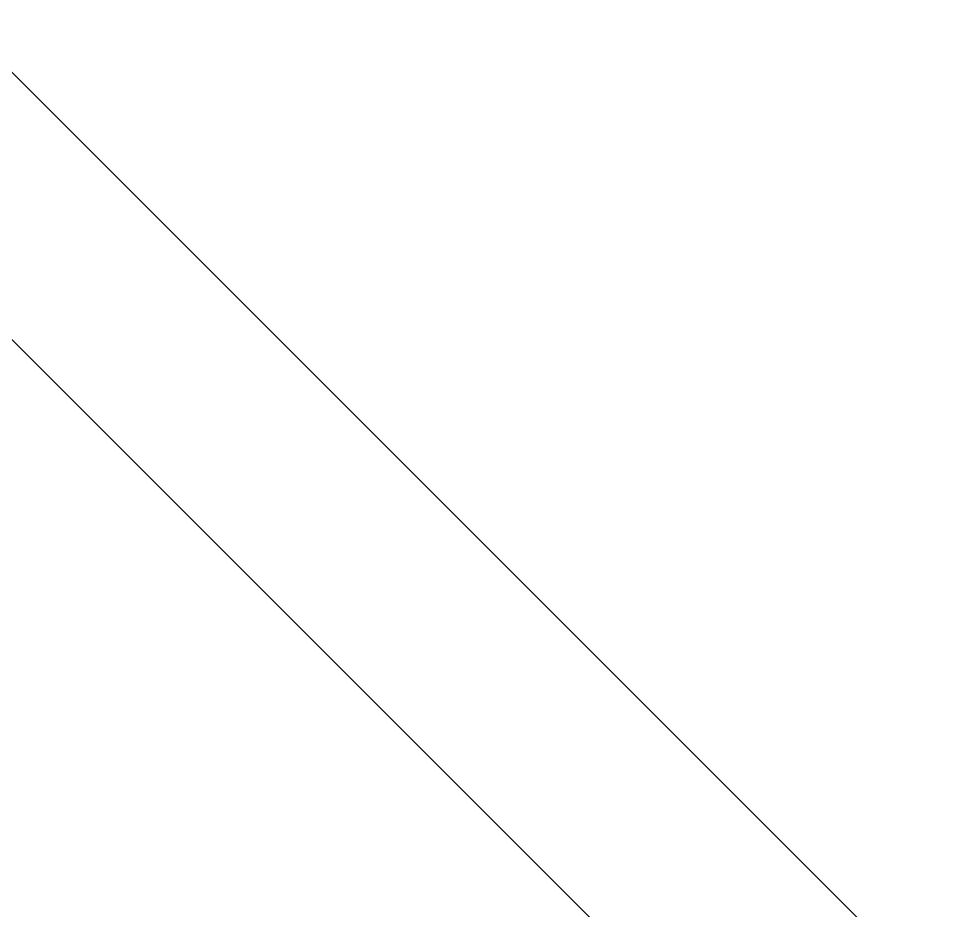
# Model space of a CAD drawing. Header units: millimetres. Extents: x 151130 to 215929, y 2134 to 34533.
# Drawn here: x 157706.2 to 157768, y 22706 to 22765.9 of the extents above; entities that cross this region are included whole.
import ezdxf

# ---------------------------------------------------------------- set-up
doc = ezdxf.new("R2010")
doc.units = ezdxf.units.MM
doc.layers.add('1', color=7, linetype='Continuous')

# ---------------------------------------------------------------- blocks, each defined once
blk = doc.blocks.new('SILLA GO 34006A')
at = {"layer": '1', "color": 0, "linetype": 'Continuous', "lineweight": 18}
for p, q in [((265.886, 392.78), (265.886, 84.529)), ((278.586, 84.529), (278.586, 392.78))]:
    blk.add_line(p, q, dxfattribs=at)
blk.add_open_spline([(249.003, 37.669), (248.77, 41.498), (248.536, 45.326), (248.069, 52.983), (247.835, 56.811), (247.368, 64.466), (247.135, 68.293), (246.668, 75.945), (246.434, 79.771), (245.968, 87.423), (245.734, 91.248), (245.268, 98.897), (245.034, 102.722), (244.335, 114.194), (243.868, 121.84), (242.935, 137.13), (242.468, 144.774), (241.769, 156.238), (241.535, 160.059), (241.069, 167.701), (240.836, 171.521), (240.486, 177.252), (240.369, 179.162), (240.136, 182.982), (240.019, 184.892), (239.669, 190.621), (239.436, 194.439), (238.97, 202.074), (238.737, 205.891), (238.271, 213.524), (238.038, 217.34), (237.572, 224.97), (237.338, 228.785), (236.872, 236.412), (236.64, 240.226), (235.941, 251.665), (235.475, 259.289), (234.544, 274.534), (234.078, 282.155), (233.147, 297.394), (232.681, 305.012), (231.75, 320.247), (231.285, 327.864), (230.354, 343.096), (229.889, 350.711), (228.958, 365.94), (228.493, 373.555), (227.893, 383.369), (227.758, 385.569), (227.624, 387.769)], degree=3, knots=[0, 0, 0, 0, 0.032703, 0.032703, 0.065407, 0.065407, 0.09811, 0.09811, 0.130813, 0.130813, 0.163516, 0.163516, 0.19622, 0.19622, 0.261626, 0.261626, 0.327033, 0.327033, 0.359736, 0.359736, 0.392439, 0.392439, 0.408791, 0.408791, 0.425142, 0.425142, 0.457846, 0.457846, 0.490549, 0.490549, 0.523252, 0.523252, 0.555955, 0.555955, 0.588659, 0.588659, 0.654065, 0.654065, 0.719472, 0.719472, 0.784878, 0.784878, 0.850285, 0.850285, 0.915691, 0.915691, 0.981098, 0.981098, 1, 1, 1, 1], dxfattribs=at)
at = {"layer": '1', "color": 0, "linetype": 'Continuous', "lineweight": 13}
blk.add_open_spline([(241.945, 37.037), (241.712, 40.869), (241.479, 44.701), (241.13, 50.452), (241.013, 52.369), (240.78, 56.203), (240.664, 58.12), (240.314, 63.872), (240.081, 67.706), (239.616, 75.375), (239.383, 79.21), (238.917, 86.879), (238.684, 90.714), (238.218, 98.383), (237.985, 102.218), (237.636, 107.97), (237.52, 109.888), (237.287, 113.723), (237.17, 115.64), (236.821, 121.392), (236.588, 125.225), (236.122, 132.891), (235.889, 136.723), (235.539, 142.47), (235.423, 144.386), (235.19, 148.216), (235.073, 150.131), (234.724, 155.876), (234.491, 159.705), (234.025, 167.36), (233.793, 171.187), (233.327, 178.84), (233.094, 182.665), (232.628, 190.315), (232.395, 194.139), (231.929, 201.786), (231.697, 205.609), (231.231, 213.253), (230.998, 217.074), (230.3, 228.537), (229.834, 236.176), (228.903, 251.451), (228.437, 259.087), (227.506, 274.355), (227.041, 281.987), (226.11, 297.25), (225.645, 304.88), (224.714, 320.138), (224.249, 327.766), (223.318, 343.021), (222.853, 350.648), (221.922, 365.901), (221.457, 373.527), (220.948, 381.876), (220.904, 382.601), (220.859, 383.325)], degree=3, knots=[0, 0, 0, 0, 0.033124, 0.033124, 0.049685, 0.049685, 0.066247, 0.066247, 0.099371, 0.099371, 0.132494, 0.132494, 0.165618, 0.165618, 0.198741, 0.198741, 0.215303, 0.215303, 0.231865, 0.231865, 0.264988, 0.264988, 0.298112, 0.298112, 0.314674, 0.314674, 0.331236, 0.331236, 0.364359, 0.364359, 0.397483, 0.397483, 0.430606, 0.430606, 0.46373, 0.46373, 0.496853, 0.496853, 0.529977, 0.529977, 0.596224, 0.596224, 0.662471, 0.662471, 0.728718, 0.728718, 0.794965, 0.794965, 0.861212, 0.861212, 0.927459, 0.927459, 0.993707, 0.993707, 1, 1, 1, 1], dxfattribs=at)
blk = doc.blocks.new('*U99')
at = {"rotation": 90}
blk.add_blockref('SILLA GO 34006A', (242.339, -654.525), dxfattribs=at)
blk = doc.blocks.new('*U100')
at = {"color": 0, "linetype": 'ByBlock', "lineweight": -2, "transparency": 16777216, "rotation": 270}
blk.add_blockref('*U99', (215634.727, 34084.221, -2977.121), dxfattribs=at)
blk = doc.blocks.new('MRC90')
at = {"color": 5, "rotation": 45}
blk.add_blockref('*U100', (-128356.183, -175660.781), dxfattribs=at)

msp = doc.modelspace()

# ---------------------------------------------------------------- block references
at = {"color": 5}
msp.add_blockref('MRC90', (158054.877, 22008.219), dxfattribs=at)

doc.saveas('drawing.dxf')
